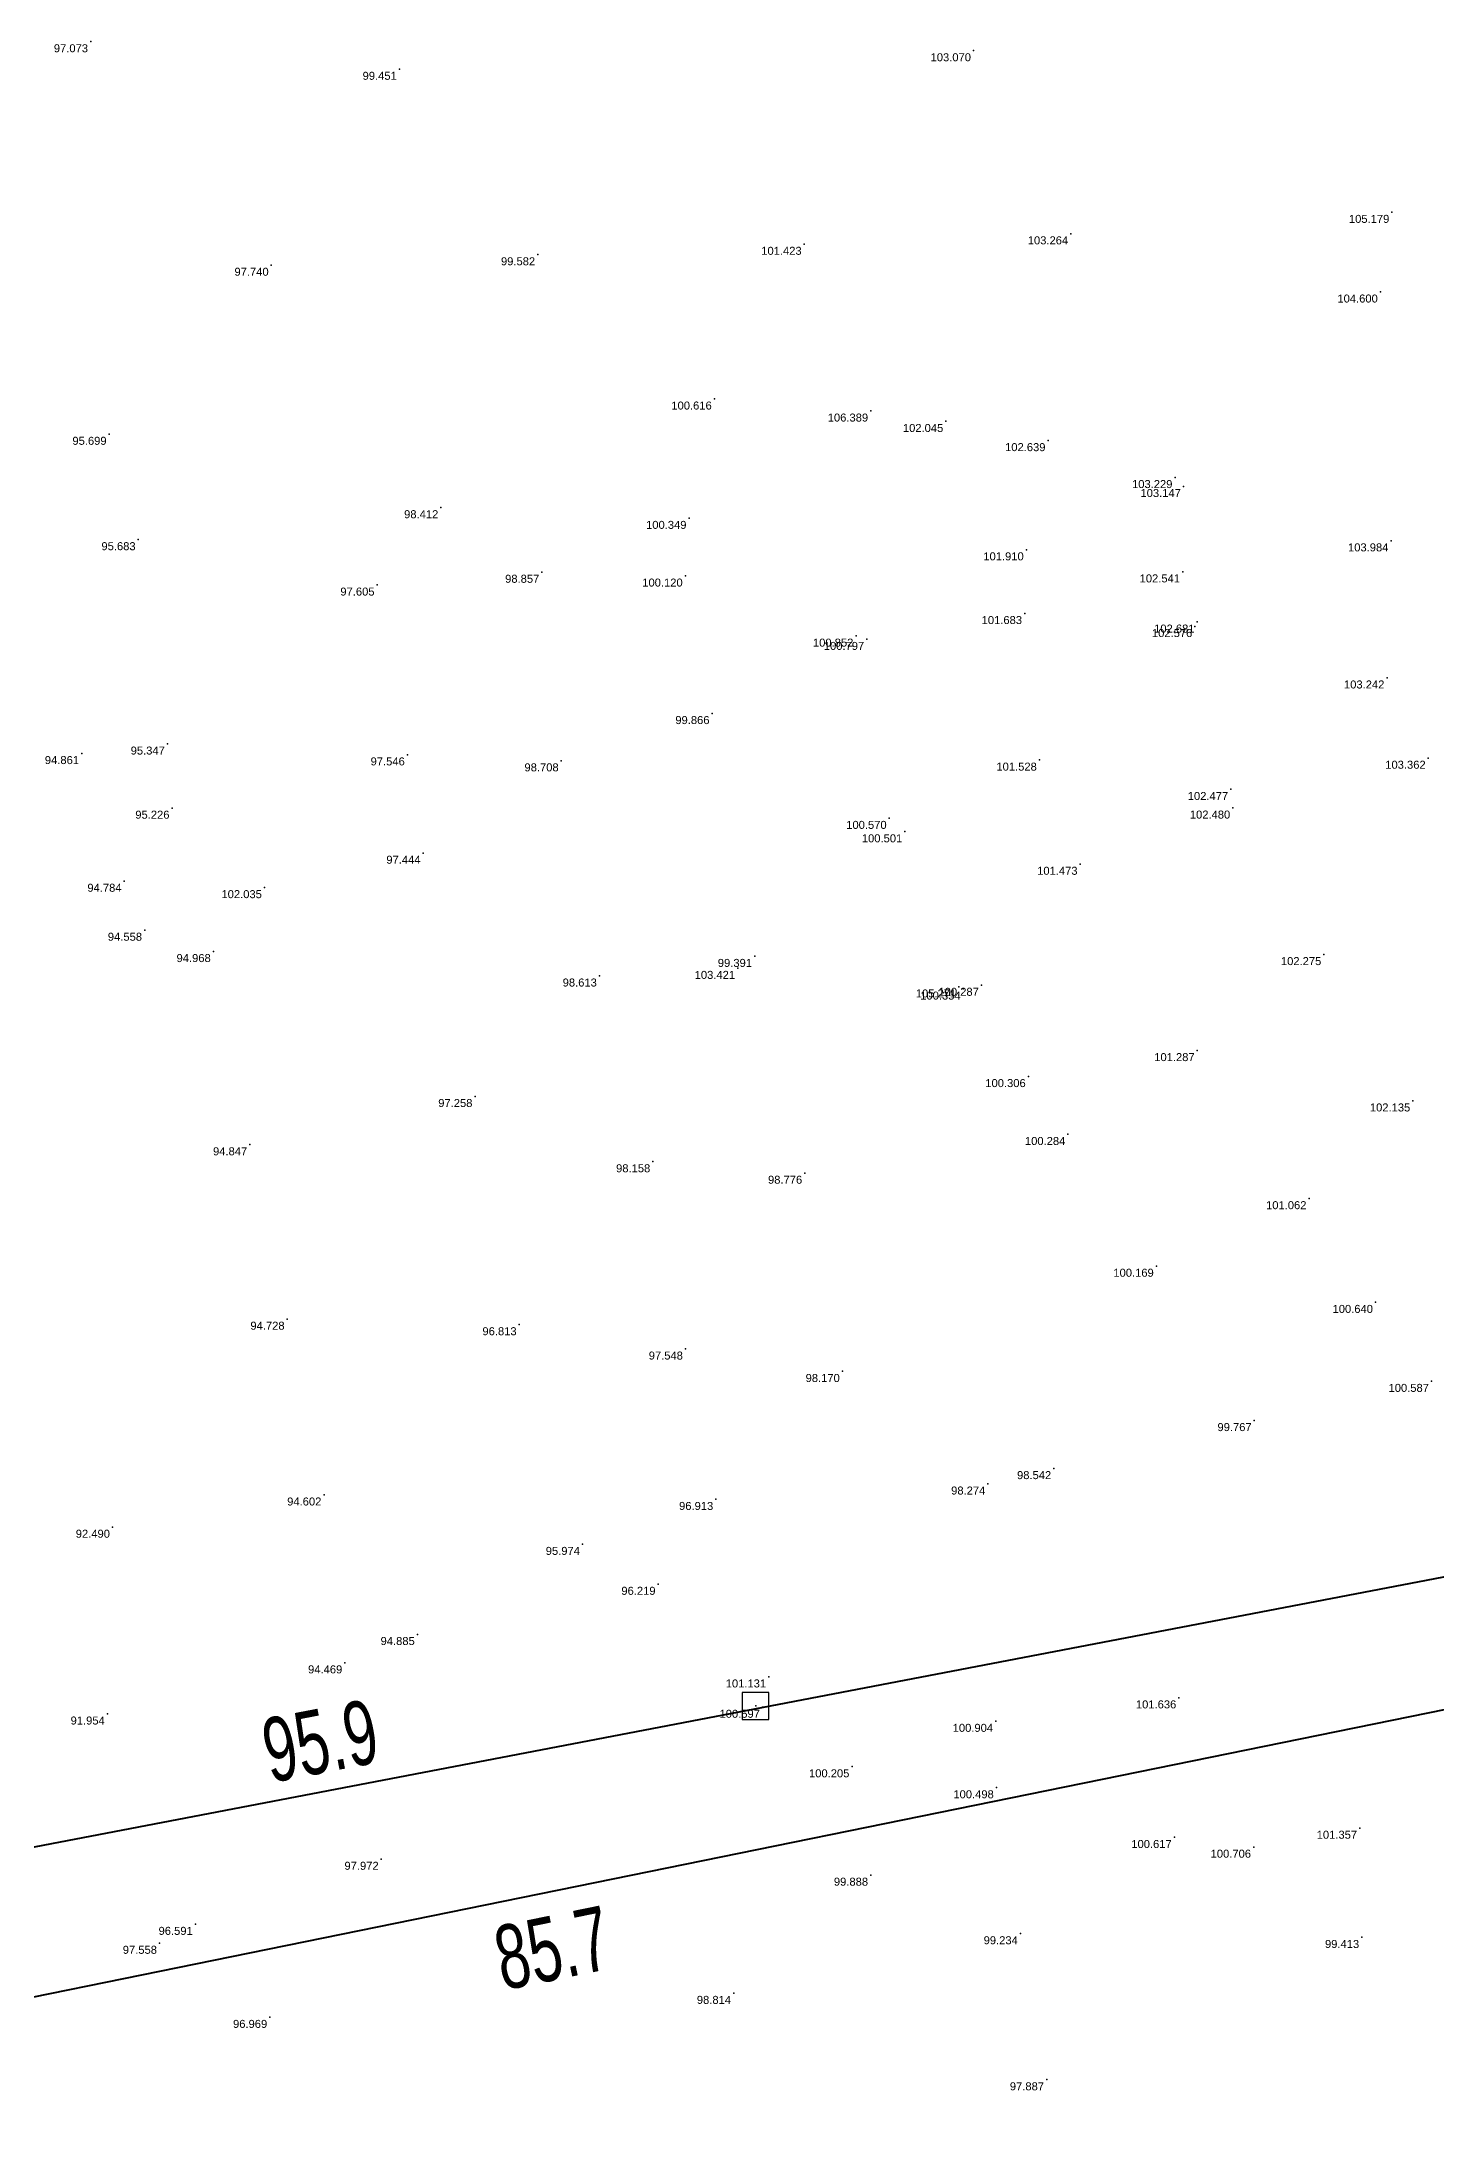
# Model space of a CAD drawing. Header units: millimetres. Extents: x 706139 to 707011, y 753722 to 954403.
# Drawn here: x 706508.9 to 706561.2, y 953877.8 to 953955.8 of the extents above; entities that cross this region are included whole.
import ezdxf
from ezdxf.enums import TextEntityAlignment as Align

# ---------------------------------------------------------------- set-up
doc = ezdxf.new("R2010")
doc.units = ezdxf.units.MM
doc.linetypes.add('SOLID_LINE', pattern=[0])
doc.layers.add('BD', color=1, linetype='Continuous', lineweight=40)
for name, color, linetype in [('dim', 7, 'Continuous'), ('Height', 7, 'Continuous'), ('SY SYMBOL', 7, 'Continuous')]:
    doc.layers.add(name, color=color, linetype=linetype)
doc.styles.add('DIM', font='ARIALN.TTF', dxfattribs={"width": 0.8, "height": 2.4})
doc.styles.get("Standard").update_dxf_attribs({"font": 'arial.ttf'})
doc.dimstyles.get("Standard").update_dxf_attribs({"dimtxt": 0.18, "dimasz": 0.18, "dimexe": 0.18, "dimexo": 0.0625, "dimgap": 0.09, "dimtad": 0, "dimtih": 1, "dimtoh": 1, "dimdec": 4, "dimzin": 0, "dimdsep": 46, "dimtxsty": 'Standard', "dimcen": 0.09, "dimadec": 0, "dimazin": 0, "dimtfac": 1, "dimtdec": 4, "dimtofl": 0, "dimtmove": 0, "dimatfit": 3, "dimfxl": 1, "dimtolj": 1, "dimtzin": 0, "dimarcsym": 0})

# ---------------------------------------------------------------- blocks, each defined once
blk = doc.blocks.new('SYSTONE')
at = {"color": 6}
blk.add_polyline3d([(-0.256, -0.003, 0), (-0.256, -0.253, 0), (0.244, -0.253, 0), (0.244, 0.247, 0), (-0.256, 0.247, 0), (-0.256, -0.003, 0)], close=True, dxfattribs=at)
blk.add_point((0, 0), dxfattribs=at)
blk = doc.blocks.new('*D117')
at = {"layer": 'Defpoints', "color": 0, "transparency": 16777216}
for p in [(707815.622, 953868.037), (707721.113, 953851.835), (707721.464, 953850.001)]:
    blk.add_point(p, dxfattribs=at)
at = {"layer": 'dim', "color": 0, "transparency": 16777216, "insert": (707768.192, 953860.853), "char_height": 2.4, "attachment_point": 5, "rotation": 10.84367, "style": 'DIM'}
blk.add_mtext('\\A1;95.9', dxfattribs=at)
blk = doc.blocks.new('*D453')
at = {"layer": 'Defpoints', "color": 0, "transparency": 16777216}
for p in [(707818.489, 953863.696), (707818.908, 953861.641), (707734.483, 953846.602)]:
    blk.add_point(p, dxfattribs=at)
at = {"layer": 'dim', "color": 0, "transparency": 16777216, "insert": (707776.904, 953853.094), "char_height": 2.4, "attachment_point": 5, "rotation": 11.50162, "style": 'DIM'}
blk.add_mtext('\\A1;85.7', dxfattribs=at)
blk = doc.blocks.new('FGHFGH')
at = {"layer": 'BD'}
for p, q in [((707721.46425, 953850.00116), (707815.62249, 953868.03721)), ((707762.17476, 953852.23717), (707818.4894, 953863.69617)), ((707734.48315, 953846.60243), (707762.17476, 953852.23717))]:
    blk.add_line(p, q, dxfattribs=at)
at = {"layer": 'SY SYMBOL', "xscale": 2, "yscale": 2, "zscale": 2}
blk.add_blockref('SYSTONE', (707784.52474, 953862.1792, 100.692), dxfattribs=at)
at = {"layer": 'dim'}
for p1, p2, distance, picture, middle in [((707815.62249, 953868.03721), (707721.46425, 953850.00116), -1.86695, '*D117', (707768.19214, 953860.8528)), ((707734.483145, 953846.602431), (707818.489404, 953863.696173), -2.096955, '*D453', (707776.904398, 953853.094455))]:
    dim = blk.add_aligned_dim(p1=p1, p2=p2, distance=distance, dimstyle='Standard', dxfattribs=at)
    dim.commit()
    dim.dimension.update_dxf_attribs({"geometry": picture, "text_midpoint": middle})

msp = doc.modelspace()

# ---------------------------------------------------------------- linework, layer by layer
at = {"color": 0, "linetype": 'SOLID_LINE'}
for p in [(706510.7625, 953955.7767, 97.0731), (706510.7625, 953955.7767, 97.0731), (706510.7625, 953955.7767, 97.0731), (706543.8677, 953955.4391, 103.0703), (706543.8677, 953955.4391, 103.0703), (706543.8677, 953955.4391, 103.0703), (706522.3388, 953954.7449, 99.4505), (706522.3388, 953954.7449, 99.4505), (706522.3388, 953954.7449, 99.4505), (706559.5533, 953949.3819, 105.1791), (706559.5533, 953949.3819, 105.1791), (706559.5533, 953949.3819, 105.1791), (706547.512, 953948.577, 103.264), (706547.512, 953948.577, 103.264), (706527.527, 953947.792, 99.582), (706527.527, 953947.792, 99.582), (706537.519, 953948.185, 101.423), (706537.519, 953948.185, 101.423), (706517.535, 953947.4, 97.74), (706517.535, 953947.4, 97.74), (706559.1217, 953946.3957, 104.5998), (706559.1217, 953946.3957, 104.5998), (706559.1217, 953946.3957, 104.5998), (706534.1479, 953942.3841, 100.6162), (706534.1479, 953942.3841, 100.6162), (706534.1479, 953942.3841, 100.6162), (706540.0122, 953941.934, 106.3893), (706540.0122, 953941.934, 106.3893), (706540.0122, 953941.934, 106.3893), (706542.83, 953941.5436, 102.0446), (706542.83, 953941.5436, 102.0446), (706542.83, 953941.5436, 102.0446), (706511.4579, 953941.0635, 95.6988), (706511.4579, 953941.0635, 95.6988), (706511.4579, 953941.0635, 95.6988), (706546.6617, 953940.8254, 102.6393), (706546.6617, 953940.8254, 102.6393), (706546.6617, 953940.8254, 102.6393), (706551.4215, 953939.4411, 103.2287), (706551.4215, 953939.4411, 103.2287), (706551.4215, 953939.4411, 103.2287), (706551.7381, 953939.1055, 103.1466), (706551.7381, 953939.1055, 103.1466), (706551.7381, 953939.1055, 103.1466), (706523.8955, 953938.3112, 98.4124), (706523.8955, 953938.3112, 98.4124), (706523.8955, 953938.3112, 98.4124), (706533.2008, 953937.9114, 100.3487), (706533.2008, 953937.9114, 100.3487), (706533.2008, 953937.9114, 100.3487), (706512.5465, 953937.1127, 95.683), (706512.5465, 953937.1127, 95.683), (706512.5465, 953937.1127, 95.683), (706545.8459, 953936.7323, 101.9097), (706545.8459, 953936.7323, 101.9097), (706545.8459, 953936.7323, 101.9097), (706559.5196, 953937.0684, 103.9839), (706559.5196, 953937.0684, 103.9839), (706559.5196, 953937.0684, 103.9839), (706527.6829, 953935.8913, 98.8568), (706527.6829, 953935.8913, 98.8568), (706527.6829, 953935.8913, 98.8568), (706533.0583, 953935.7493, 100.1203), (706533.0583, 953935.7493, 100.1203), (706533.0583, 953935.7493, 100.1203), (706551.7057, 953935.905, 102.5412), (706551.7057, 953935.905, 102.5412), (706551.7057, 953935.905, 102.5412), (706521.5047, 953935.4111, 97.6051), (706521.5047, 953935.4111, 97.6051), (706521.5047, 953935.4111, 97.6051), (706545.7823, 953934.3439, 101.683), (706545.7823, 953934.3439, 101.683), (706545.7823, 953934.3439, 101.683), (706539.4572, 953933.4982, 100.8521), (706539.4572, 953933.4982, 100.8521), (706539.4572, 953933.4982, 100.8521), (706552.1668, 953933.8569, 102.5758), (706552.1668, 953933.8569, 102.5758), (706552.1668, 953933.8569, 102.5758), (706552.2504, 953934.0245, 102.6807), (706552.2504, 953934.0245, 102.6807), (706552.2504, 953934.0245, 102.6807), (706539.8642, 953933.3747, 100.797), (706539.8642, 953933.3747, 100.797), (706539.8642, 953933.3747, 100.797), (706559.3678, 953931.9293, 103.2415), (706559.3678, 953931.9293, 103.2415), (706559.3678, 953931.9293, 103.2415), (706534.0648, 953930.5951, 99.8662), (706534.0648, 953930.5951, 99.8662), (706534.0648, 953930.5951, 99.8662), (706510.4252, 953929.0962, 94.8612), (706510.4252, 953929.0962, 94.8612), (706510.4252, 953929.0962, 94.8612), (706513.6426, 953929.4521, 95.3466), (706513.6426, 953929.4521, 95.3466), (706513.6426, 953929.4521, 95.3466), (706522.6391, 953929.0463, 97.5457), (706522.6391, 953929.0463, 97.5457), (706522.6391, 953929.0463, 97.5457), (706528.4083, 953928.8228, 98.7081), (706528.4083, 953928.8228, 98.7081), (706528.4083, 953928.8228, 98.7081), (706546.3363, 953928.8497, 101.5281), (706546.3363, 953928.8497, 101.5281), (706546.3363, 953928.8497, 101.5281), (706560.9156, 953928.9211, 103.3615), (706560.9156, 953928.9211, 103.3615), (706560.9156, 953928.9211, 103.3615), (706553.5106, 953927.7489, 102.4767), (706553.5106, 953927.7489, 102.4767), (706553.5106, 953927.7489, 102.4767), (706513.8164, 953927.048, 95.2261), (706513.8164, 953927.048, 95.2261), (706513.8164, 953927.048, 95.2261), (706540.7051, 953926.6663, 100.5703), (706540.7051, 953926.6663, 100.5703), (706540.7051, 953926.6663, 100.5703), (706553.5888, 953927.053, 102.4804), (706553.5888, 953927.053, 102.4804), (706553.5888, 953927.053, 102.4804), (706541.2909, 953926.1628, 100.5006), (706541.2909, 953926.1628, 100.5006), (706541.2909, 953926.1628, 100.5006), (706523.2285, 953925.3599, 97.4439), (706523.2285, 953925.3599, 97.4439), (706523.2285, 953925.3599, 97.4439), (706547.8643, 953924.9458, 101.4729), (706547.8643, 953924.9458, 101.4729), (706547.8643, 953924.9458, 101.4729), (706512.0197, 953924.3094, 94.7843), (706512.0197, 953924.3094, 94.7843), (706512.0197, 953924.3094, 94.7843), (706517.2805, 953924.0697, 102.0353), (706517.2805, 953924.0697, 102.0353), (706517.2805, 953924.0697, 102.0353), (706512.7876, 953922.4738, 94.558), (706512.7876, 953922.4738, 94.558), (706512.7876, 953922.4738, 94.558), (706515.3634, 953921.6741, 94.9675), (706515.3634, 953921.6741, 94.9675), (706515.3634, 953921.6741, 94.9675), (706535.023, 953921.0434, 103.4213), (706535.023, 953921.0434, 103.4213), (706535.023, 953921.0434, 103.4213), (706535.658, 953921.4927, 99.3912), (706535.658, 953921.4927, 99.3912), (706535.658, 953921.4927, 99.3912), (706557.0035, 953921.5605, 102.2751), (706557.0035, 953921.5605, 102.2751), (706557.0035, 953921.5605, 102.2751), (706529.84, 953920.7575, 98.6127), (706529.84, 953920.7575, 98.6127), (706529.84, 953920.7575, 98.6127), (706543.3136, 953920.3488, 105.2706), (706543.3136, 953920.3488, 105.2706), (706543.3136, 953920.3488, 105.2706), (706543.48, 953920.2674, 100.354), (706543.48, 953920.2674, 100.354), (706543.48, 953920.2674, 100.354), (706544.1628, 953920.4097, 100.2871), (706544.1628, 953920.4097, 100.2871), (706544.1628, 953920.4097, 100.2871), (706552.2538, 953917.9615, 101.2865), (706552.2538, 953917.9615, 101.2865), (706552.2538, 953917.9615, 101.2865), (706545.9199, 953916.9879, 100.3056), (706545.9199, 953916.9879, 100.3056), (706545.9199, 953916.9879, 100.3056), (706525.1751, 953916.241, 97.2579), (706525.1751, 953916.241, 97.2579), (706525.1751, 953916.241, 97.2579), (706560.3391, 953916.0747, 102.1349), (706560.3391, 953916.0747, 102.1349), (706560.3391, 953916.0747, 102.1349), (706547.4057, 953914.8174, 100.2835), (706547.4057, 953914.8174, 100.2835), (706547.4057, 953914.8174, 100.2835), (706516.7305, 953914.4311, 94.847), (706516.7305, 953914.4311, 94.847), (706516.7305, 953914.4311, 94.847), (706531.8433, 953913.795, 98.158), (706531.8433, 953913.795, 98.158), (706531.8433, 953913.795, 98.158), (706537.5392, 953913.3655, 98.776), (706537.5392, 953913.3655, 98.776), (706537.5392, 953913.3655, 98.776), (706556.4461, 953912.4114, 101.0617), (706556.4461, 953912.4114, 101.0617), (706556.4461, 953912.4114, 101.0617), (706550.7213, 953909.8794, 100.169), (706550.7213, 953909.8794, 100.169), (706550.7213, 953909.8794, 100.169), (706558.9393, 953908.5233, 100.6402), (706558.9393, 953908.5233, 100.6402), (706558.9393, 953908.5233, 100.6402), (706518.1324, 953907.8936, 94.7279), (706518.1324, 953907.8936, 94.7279), (706518.1324, 953907.8936, 94.7279), (706526.8318, 953907.6866, 96.8127), (706526.8318, 953907.6866, 96.8127), (706526.8318, 953907.6866, 96.8127), (706533.0669, 953906.775, 97.5479), (706533.0669, 953906.775, 97.5479), (706533.0669, 953906.775, 97.5479), (706538.949, 953905.9342, 98.1702), (706538.949, 953905.9342, 98.1702), (706538.949, 953905.9342, 98.1702), (706561.0387, 953905.5631, 100.5867), (706561.0387, 953905.5631, 100.5867), (706561.0387, 953905.5631, 100.5867), (706554.3911, 953904.0934, 99.7668), (706554.3911, 953904.0934, 99.7668), (706554.3911, 953904.0934, 99.7668), (706546.8764, 953902.2934, 98.5417), (706546.8764, 953902.2934, 98.5417), (706546.8764, 953902.2934, 98.5417), (706544.4061, 953901.7156, 98.2737), (706544.4061, 953901.7156, 98.2737), (706544.4061, 953901.7156, 98.2737), (706519.5113, 953901.3045, 94.6017), (706519.5113, 953901.3045, 94.6017), (706519.5113, 953901.3045, 94.6017), (706534.2043, 953901.1377, 96.9126), (706534.2043, 953901.1377, 96.9126), (706534.2043, 953901.1377, 96.9126), (706511.5848, 953900.0964, 92.4905), (706511.5848, 953900.0964, 92.4905), (706511.5848, 953900.0964, 92.4905), (706529.2056, 953899.4528, 95.9742), (706529.2056, 953899.4528, 95.9742), (706529.2056, 953899.4528, 95.9742), (706532.0406, 953897.9576, 96.2194), (706532.0406, 953897.9576, 96.2194), (706532.0406, 953897.9576, 96.2194), (706523.013, 953896.0748, 94.8848), (706523.013, 953896.0748, 94.8848), (706523.013, 953896.0748, 94.8848), (706520.295, 953895.0121, 94.4685), (706520.295, 953895.0121, 94.4685), (706520.295, 953895.0121, 94.4685), (706536.1878, 953894.4841, 101.1313), (706536.1878, 953894.4841, 101.1313), (706536.1878, 953894.4841, 101.1313), (706551.5657, 953893.6991, 101.6362), (706551.5657, 953893.6991, 101.6362), (706511.3907, 953893.095, 91.9541), (706511.3907, 953893.095, 91.9541), (706511.3907, 953893.095, 91.9541), (706535.9539, 953893.3478, 100.5965), (706535.9539, 953893.3478, 100.5965), (706535.9539, 953893.3478, 100.5965), (706544.6966, 953892.8207, 100.9037), (706544.6966, 953892.8207, 100.9037), (706539.3092, 953891.1158, 100.2046), (706539.3092, 953891.1158, 100.2046), (706544.7226, 953890.3303, 100.4978), (706544.7226, 953890.3303, 100.4978), (706551.3945, 953888.4664, 100.617), (706551.3945, 953888.4664, 100.617), (706558.345, 953888.8138, 101.3571), (706558.345, 953888.8138, 101.3571), (706521.6584, 953887.65, 97.9723), (706521.6584, 953887.65, 97.9723), (706554.3681, 953888.1033, 100.706), (706554.3681, 953888.1033, 100.706), (706540.01, 953887.0535, 99.8877), (706540.01, 953887.0535, 99.8877), (706514.689, 953885.211, 96.591), (706513.3472, 953884.5006, 97.5582), (706513.3472, 953884.5006, 97.5582), (706513.3472, 953884.5006, 97.5582), (706545.6244, 953884.8583, 99.2341), (706545.6244, 953884.8583, 99.2341), (706558.4225, 953884.719, 99.4129), (706558.4225, 953884.719, 99.4129), (706534.8716, 953882.624, 98.814), (706534.8716, 953882.624, 98.814), (706517.4808, 953881.7231, 96.969), (706517.4808, 953881.7231, 96.969), (706546.6072, 953879.384, 97.8872), (706546.6072, 953879.384, 97.8872)]:
    msp.add_point(p, dxfattribs=at)

# ---------------------------------------------------------------- block references
msp.add_blockref('FGHFGH', (-1248.8207, 31.2158))

# ---------------------------------------------------------------- texts
at = {"layer": 'Height', "color": 4, "linetype": 'SOLID_LINE'}
for s, p in [('97.073', (706510.6625, 953955.6767, 97.0731)), ('97.073', (706510.6625, 953955.6767, 97.0731)), ('97.073', (706510.6625, 953955.6767, 97.0731)), ('103.070', (706543.7677, 953955.3391, 103.0703)), ('103.070', (706543.7677, 953955.3391, 103.0703)), ('103.070', (706543.7677, 953955.3391, 103.0703)), ('99.451', (706522.2388, 953954.6449, 99.4505)), ('99.451', (706522.2388, 953954.6449, 99.4505)), ('99.451', (706522.2388, 953954.6449, 99.4505)), ('105.179', (706559.4533, 953949.2819, 105.1791)), ('105.179', (706559.4533, 953949.2819, 105.1791)), ('105.179', (706559.4533, 953949.2819, 105.1791)), ('103.264', (706547.412, 953948.477, 103.264)), ('103.264', (706547.412, 953948.477, 103.264)), ('99.582', (706527.427, 953947.692, 99.582)), ('99.582', (706527.427, 953947.692, 99.582)), ('101.423', (706537.419, 953948.085, 101.423)), ('101.423', (706537.419, 953948.085, 101.423)), ('97.740', (706517.435, 953947.3, 97.74)), ('97.740', (706517.435, 953947.3, 97.74)), ('104.600', (706559.0217, 953946.2957, 104.5998)), ('104.600', (706559.0217, 953946.2957, 104.5998)), ('104.600', (706559.0217, 953946.2957, 104.5998)), ('100.616', (706534.0479, 953942.2841, 100.6162)), ('100.616', (706534.0479, 953942.2841, 100.6162)), ('100.616', (706534.0479, 953942.2841, 100.6162)), ('106.389', (706539.9122, 953941.834, 106.3893)), ('106.389', (706539.9122, 953941.834, 106.3893)), ('106.389', (706539.9122, 953941.834, 106.3893)), ('102.045', (706542.73, 953941.4436, 102.0446)), ('102.045', (706542.73, 953941.4436, 102.0446)), ('102.045', (706542.73, 953941.4436, 102.0446)), ('95.699', (706511.3579, 953940.9635, 95.6988)), ('95.699', (706511.3579, 953940.9635, 95.6988)), ('95.699', (706511.3579, 953940.9635, 95.6988)), ('102.639', (706546.5617, 953940.7254, 102.6393)), ('102.639', (706546.5617, 953940.7254, 102.6393)), ('102.639', (706546.5617, 953940.7254, 102.6393)), ('103.229', (706551.3215, 953939.3411, 103.2287)), ('103.229', (706551.3215, 953939.3411, 103.2287)), ('103.229', (706551.3215, 953939.3411, 103.2287)), ('103.147', (706551.6381, 953939.0055, 103.1466)), ('103.147', (706551.6381, 953939.0055, 103.1466)), ('103.147', (706551.6381, 953939.0055, 103.1466)), ('98.412', (706523.7955, 953938.2112, 98.4124)), ('98.412', (706523.7955, 953938.2112, 98.4124)), ('98.412', (706523.7955, 953938.2112, 98.4124)), ('100.349', (706533.1008, 953937.8114, 100.3487)), ('100.349', (706533.1008, 953937.8114, 100.3487)), ('100.349', (706533.1008, 953937.8114, 100.3487)), ('95.683', (706512.4465, 953937.0127, 95.683)), ('95.683', (706512.4465, 953937.0127, 95.683)), ('95.683', (706512.4465, 953937.0127, 95.683)), ('101.910', (706545.7459, 953936.6323, 101.9097)), ('101.910', (706545.7459, 953936.6323, 101.9097)), ('101.910', (706545.7459, 953936.6323, 101.9097)), ('103.984', (706559.4196, 953936.9684, 103.9839)), ('103.984', (706559.4196, 953936.9684, 103.9839)), ('103.984', (706559.4196, 953936.9684, 103.9839)), ('98.857', (706527.5829, 953935.7913, 98.8568)), ('98.857', (706527.5829, 953935.7913, 98.8568)), ('98.857', (706527.5829, 953935.7913, 98.8568)), ('102.541', (706551.6057, 953935.805, 102.5412)), ('102.541', (706551.6057, 953935.805, 102.5412)), ('102.541', (706551.6057, 953935.805, 102.5412)), ('97.605', (706521.4047, 953935.3111, 97.6051)), ('97.605', (706521.4047, 953935.3111, 97.6051)), ('97.605', (706521.4047, 953935.3111, 97.6051)), ('100.120', (706532.9583, 953935.6493, 100.1203)), ('100.120', (706532.9583, 953935.6493, 100.1203)), ('100.120', (706532.9583, 953935.6493, 100.1203)), ('101.683', (706545.6823, 953934.2439, 101.683)), ('101.683', (706545.6823, 953934.2439, 101.683)), ('101.683', (706545.6823, 953934.2439, 101.683)), ('100.852', (706539.3572, 953933.3982, 100.8521)), ('100.852', (706539.3572, 953933.3982, 100.8521)), ('100.852', (706539.3572, 953933.3982, 100.8521)), ('102.576', (706552.0668, 953933.7569, 102.5758)), ('102.576', (706552.0668, 953933.7569, 102.5758)), ('102.576', (706552.0668, 953933.7569, 102.5758)), ('102.681', (706552.1504, 953933.9245, 102.6807)), ('102.681', (706552.1504, 953933.9245, 102.6807)), ('102.681', (706552.1504, 953933.9245, 102.6807)), ('100.797', (706539.7642, 953933.2747, 100.797)), ('100.797', (706539.7642, 953933.2747, 100.797)), ('100.797', (706539.7642, 953933.2747, 100.797)), ('103.242', (706559.2678, 953931.8293, 103.2415)), ('103.242', (706559.2678, 953931.8293, 103.2415)), ('103.242', (706559.2678, 953931.8293, 103.2415)), ('99.866', (706533.9648, 953930.4951, 99.8662)), ('99.866', (706533.9648, 953930.4951, 99.8662)), ('99.866', (706533.9648, 953930.4951, 99.8662)), ('94.861', (706510.3252, 953928.9962, 94.8612)), ('94.861', (706510.3252, 953928.9962, 94.8612)), ('94.861', (706510.3252, 953928.9962, 94.8612)), ('95.347', (706513.5426, 953929.3521, 95.3466)), ('95.347', (706513.5426, 953929.3521, 95.3466)), ('95.347', (706513.5426, 953929.3521, 95.3466)), ('97.546', (706522.5391, 953928.9463, 97.5457)), ('97.546', (706522.5391, 953928.9463, 97.5457)), ('97.546', (706522.5391, 953928.9463, 97.5457)), ('98.708', (706528.3083, 953928.7228, 98.7081)), ('98.708', (706528.3083, 953928.7228, 98.7081)), ('98.708', (706528.3083, 953928.7228, 98.7081)), ('101.528', (706546.2363, 953928.7497, 101.5281)), ('101.528', (706546.2363, 953928.7497, 101.5281)), ('101.528', (706546.2363, 953928.7497, 101.5281)), ('103.362', (706560.8156, 953928.8211, 103.3615)), ('103.362', (706560.8156, 953928.8211, 103.3615)), ('103.362', (706560.8156, 953928.8211, 103.3615)), ('102.477', (706553.4106, 953927.6489, 102.4767)), ('102.477', (706553.4106, 953927.6489, 102.4767)), ('102.477', (706553.4106, 953927.6489, 102.4767)), ('95.226', (706513.7164, 953926.948, 95.2261)), ('95.226', (706513.7164, 953926.948, 95.2261)), ('95.226', (706513.7164, 953926.948, 95.2261)), ('100.570', (706540.6051, 953926.5663, 100.5703)), ('100.570', (706540.6051, 953926.5663, 100.5703)), ('100.570', (706540.6051, 953926.5663, 100.5703)), ('102.480', (706553.4888, 953926.953, 102.4804)), ('102.480', (706553.4888, 953926.953, 102.4804)), ('102.480', (706553.4888, 953926.953, 102.4804)), ('100.501', (706541.1909, 953926.0628, 100.5006)), ('100.501', (706541.1909, 953926.0628, 100.5006)), ('100.501', (706541.1909, 953926.0628, 100.5006)), ('97.444', (706523.1285, 953925.2599, 97.4439)), ('97.444', (706523.1285, 953925.2599, 97.4439)), ('97.444', (706523.1285, 953925.2599, 97.4439)), ('101.473', (706547.7643, 953924.8458, 101.4729)), ('101.473', (706547.7643, 953924.8458, 101.4729)), ('101.473', (706547.7643, 953924.8458, 101.4729)), ('94.784', (706511.9197, 953924.2094, 94.7843)), ('94.784', (706511.9197, 953924.2094, 94.7843)), ('94.784', (706511.9197, 953924.2094, 94.7843)), ('102.035', (706517.1805, 953923.9697, 102.0353)), ('102.035', (706517.1805, 953923.9697, 102.0353)), ('102.035', (706517.1805, 953923.9697, 102.0353)), ('94.558', (706512.6876, 953922.3738, 94.558)), ('94.558', (706512.6876, 953922.3738, 94.558)), ('94.558', (706512.6876, 953922.3738, 94.558)), ('94.968', (706515.2634, 953921.5741, 94.9675)), ('94.968', (706515.2634, 953921.5741, 94.9675)), ('94.968', (706515.2634, 953921.5741, 94.9675)), ('103.421', (706534.923, 953920.9434, 103.4213)), ('103.421', (706534.923, 953920.9434, 103.4213)), ('103.421', (706534.923, 953920.9434, 103.4213)), ('99.391', (706535.558, 953921.3927, 99.3912)), ('99.391', (706535.558, 953921.3927, 99.3912)), ('99.391', (706535.558, 953921.3927, 99.3912)), ('102.275', (706556.9035, 953921.4605, 102.2751)), ('102.275', (706556.9035, 953921.4605, 102.2751)), ('102.275', (706556.9035, 953921.4605, 102.2751)), ('98.613', (706529.74, 953920.6575, 98.6127)), ('98.613', (706529.74, 953920.6575, 98.6127)), ('98.613', (706529.74, 953920.6575, 98.6127)), ('105.271', (706543.2136, 953920.2488, 105.2706)), ('105.271', (706543.2136, 953920.2488, 105.2706)), ('105.271', (706543.2136, 953920.2488, 105.2706)), ('100.354', (706543.38, 953920.1674, 100.354)), ('100.354', (706543.38, 953920.1674, 100.354)), ('100.354', (706543.38, 953920.1674, 100.354)), ('100.287', (706544.0628, 953920.3097, 100.2871)), ('100.287', (706544.0628, 953920.3097, 100.2871)), ('100.287', (706544.0628, 953920.3097, 100.2871)), ('101.287', (706552.1538, 953917.8615, 101.2865)), ('101.287', (706552.1538, 953917.8615, 101.2865)), ('101.287', (706552.1538, 953917.8615, 101.2865)), ('100.306', (706545.8199, 953916.8879, 100.3056)), ('100.306', (706545.8199, 953916.8879, 100.3056)), ('100.306', (706545.8199, 953916.8879, 100.3056)), ('97.258', (706525.0751, 953916.141, 97.2579)), ('97.258', (706525.0751, 953916.141, 97.2579)), ('97.258', (706525.0751, 953916.141, 97.2579)), ('102.135', (706560.2391, 953915.9747, 102.1349)), ('102.135', (706560.2391, 953915.9747, 102.1349)), ('102.135', (706560.2391, 953915.9747, 102.1349)), ('100.284', (706547.3057, 953914.7174, 100.2835)), ('100.284', (706547.3057, 953914.7174, 100.2835)), ('100.284', (706547.3057, 953914.7174, 100.2835)), ('94.847', (706516.6305, 953914.3311, 94.847)), ('94.847', (706516.6305, 953914.3311, 94.847)), ('94.847', (706516.6305, 953914.3311, 94.847)), ('98.158', (706531.7433, 953913.695, 98.158)), ('98.158', (706531.7433, 953913.695, 98.158)), ('98.158', (706531.7433, 953913.695, 98.158)), ('98.776', (706537.4392, 953913.2655, 98.776)), ('98.776', (706537.4392, 953913.2655, 98.776)), ('98.776', (706537.4392, 953913.2655, 98.776)), ('101.062', (706556.3461, 953912.3114, 101.0617)), ('101.062', (706556.3461, 953912.3114, 101.0617)), ('101.062', (706556.3461, 953912.3114, 101.0617)), ('100.169', (706550.6213, 953909.7794, 100.169)), ('100.169', (706550.6213, 953909.7794, 100.169)), ('100.169', (706550.6213, 953909.7794, 100.169)), ('94.728', (706518.0324, 953907.7936, 94.7279)), ('94.728', (706518.0324, 953907.7936, 94.7279)), ('94.728', (706518.0324, 953907.7936, 94.7279)), ('100.640', (706558.8393, 953908.4233, 100.6402)), ('100.640', (706558.8393, 953908.4233, 100.6402)), ('100.640', (706558.8393, 953908.4233, 100.6402)), ('96.813', (706526.7318, 953907.5866, 96.8127)), ('96.813', (706526.7318, 953907.5866, 96.8127)), ('96.813', (706526.7318, 953907.5866, 96.8127)), ('97.548', (706532.9669, 953906.675, 97.5479)), ('97.548', (706532.9669, 953906.675, 97.5479)), ('97.548', (706532.9669, 953906.675, 97.5479)), ('98.170', (706538.849, 953905.8342, 98.1702)), ('98.170', (706538.849, 953905.8342, 98.1702)), ('98.170', (706538.849, 953905.8342, 98.1702)), ('100.587', (706560.9387, 953905.4631, 100.5867)), ('100.587', (706560.9387, 953905.4631, 100.5867)), ('100.587', (706560.9387, 953905.4631, 100.5867)), ('99.767', (706554.2911, 953903.9934, 99.7668)), ('99.767', (706554.2911, 953903.9934, 99.7668)), ('99.767', (706554.2911, 953903.9934, 99.7668)), ('98.274', (706544.3061, 953901.6156, 98.2737)), ('98.274', (706544.3061, 953901.6156, 98.2737)), ('98.274', (706544.3061, 953901.6156, 98.2737)), ('98.542', (706546.7764, 953902.1934, 98.5417)), ('98.542', (706546.7764, 953902.1934, 98.5417)), ('98.542', (706546.7764, 953902.1934, 98.5417)), ('94.602', (706519.4113, 953901.2045, 94.6017)), ('94.602', (706519.4113, 953901.2045, 94.6017)), ('94.602', (706519.4113, 953901.2045, 94.6017)), ('96.913', (706534.1043, 953901.0377, 96.9126)), ('96.913', (706534.1043, 953901.0377, 96.9126)), ('96.913', (706534.1043, 953901.0377, 96.9126)), ('92.490', (706511.4848, 953899.9964, 92.4905)), ('92.490', (706511.4848, 953899.9964, 92.4905)), ('92.490', (706511.4848, 953899.9964, 92.4905)), ('95.974', (706529.1056, 953899.3528, 95.9742)), ('95.974', (706529.1056, 953899.3528, 95.9742)), ('95.974', (706529.1056, 953899.3528, 95.9742)), ('96.219', (706531.9406, 953897.8576, 96.2194)), ('96.219', (706531.9406, 953897.8576, 96.2194)), ('96.219', (706531.9406, 953897.8576, 96.2194)), ('94.885', (706522.913, 953895.9748, 94.8848)), ('94.885', (706522.913, 953895.9748, 94.8848)), ('94.885', (706522.913, 953895.9748, 94.8848)), ('94.469', (706520.195, 953894.9121, 94.4685)), ('94.469', (706520.195, 953894.9121, 94.4685)), ('94.469', (706520.195, 953894.9121, 94.4685)), ('101.131', (706536.0878, 953894.3841, 101.1313)), ('101.131', (706536.0878, 953894.3841, 101.1313)), ('101.131', (706536.0878, 953894.3841, 101.1313)), ('91.954', (706511.2907, 953892.995, 91.9541)), ('91.954', (706511.2907, 953892.995, 91.9541)), ('91.954', (706511.2907, 953892.995, 91.9541)), ('100.597', (706535.8539, 953893.2478, 100.5965)), ('100.597', (706535.8539, 953893.2478, 100.5965)), ('100.597', (706535.8539, 953893.2478, 100.5965)), ('101.636', (706551.4657, 953893.5991, 101.6362)), ('101.636', (706551.4657, 953893.5991, 101.6362)), ('100.904', (706544.5966, 953892.7207, 100.9037)), ('100.904', (706544.5966, 953892.7207, 100.9037)), ('100.205', (706539.2092, 953891.0158, 100.2046)), ('100.205', (706539.2092, 953891.0158, 100.2046)), ('100.498', (706544.6226, 953890.2303, 100.4978)), ('100.498', (706544.6226, 953890.2303, 100.4978)), ('100.617', (706551.2945, 953888.3664, 100.617)), ('100.617', (706551.2945, 953888.3664, 100.617)), ('101.357', (706558.245, 953888.7138, 101.3571)), ('101.357', (706558.245, 953888.7138, 101.3571)), ('97.972', (706521.5584, 953887.55, 97.9723)), ('97.972', (706521.5584, 953887.55, 97.9723)), ('100.706', (706554.2681, 953888.0033, 100.706)), ('100.706', (706554.2681, 953888.0033, 100.706)), ('99.888', (706539.91, 953886.9535, 99.8877)), ('99.888', (706539.91, 953886.9535, 99.8877)), ('96.591', (706514.589, 953885.111, 96.591)), ('97.558', (706513.2472, 953884.4006, 97.5582)), ('97.558', (706513.2472, 953884.4006, 97.5582)), ('97.558', (706513.2472, 953884.4006, 97.5582)), ('99.234', (706545.5244, 953884.7583, 99.2341)), ('99.234', (706545.5244, 953884.7583, 99.2341)), ('99.413', (706558.3225, 953884.619, 99.4129)), ('99.413', (706558.3225, 953884.619, 99.4129)), ('98.814', (706534.7716, 953882.524, 98.814)), ('98.814', (706534.7716, 953882.524, 98.814)), ('96.969', (706517.3808, 953881.6231, 96.969)), ('96.969', (706517.3808, 953881.6231, 96.969)), ('97.887', (706546.5072, 953879.284, 97.8872)), ('97.887', (706546.5072, 953879.284, 97.8872))]:
    msp.add_text(s, height=0.3, dxfattribs=at).set_placement(p, align=Align.TOP_RIGHT)

doc.saveas('drawing.dxf')
